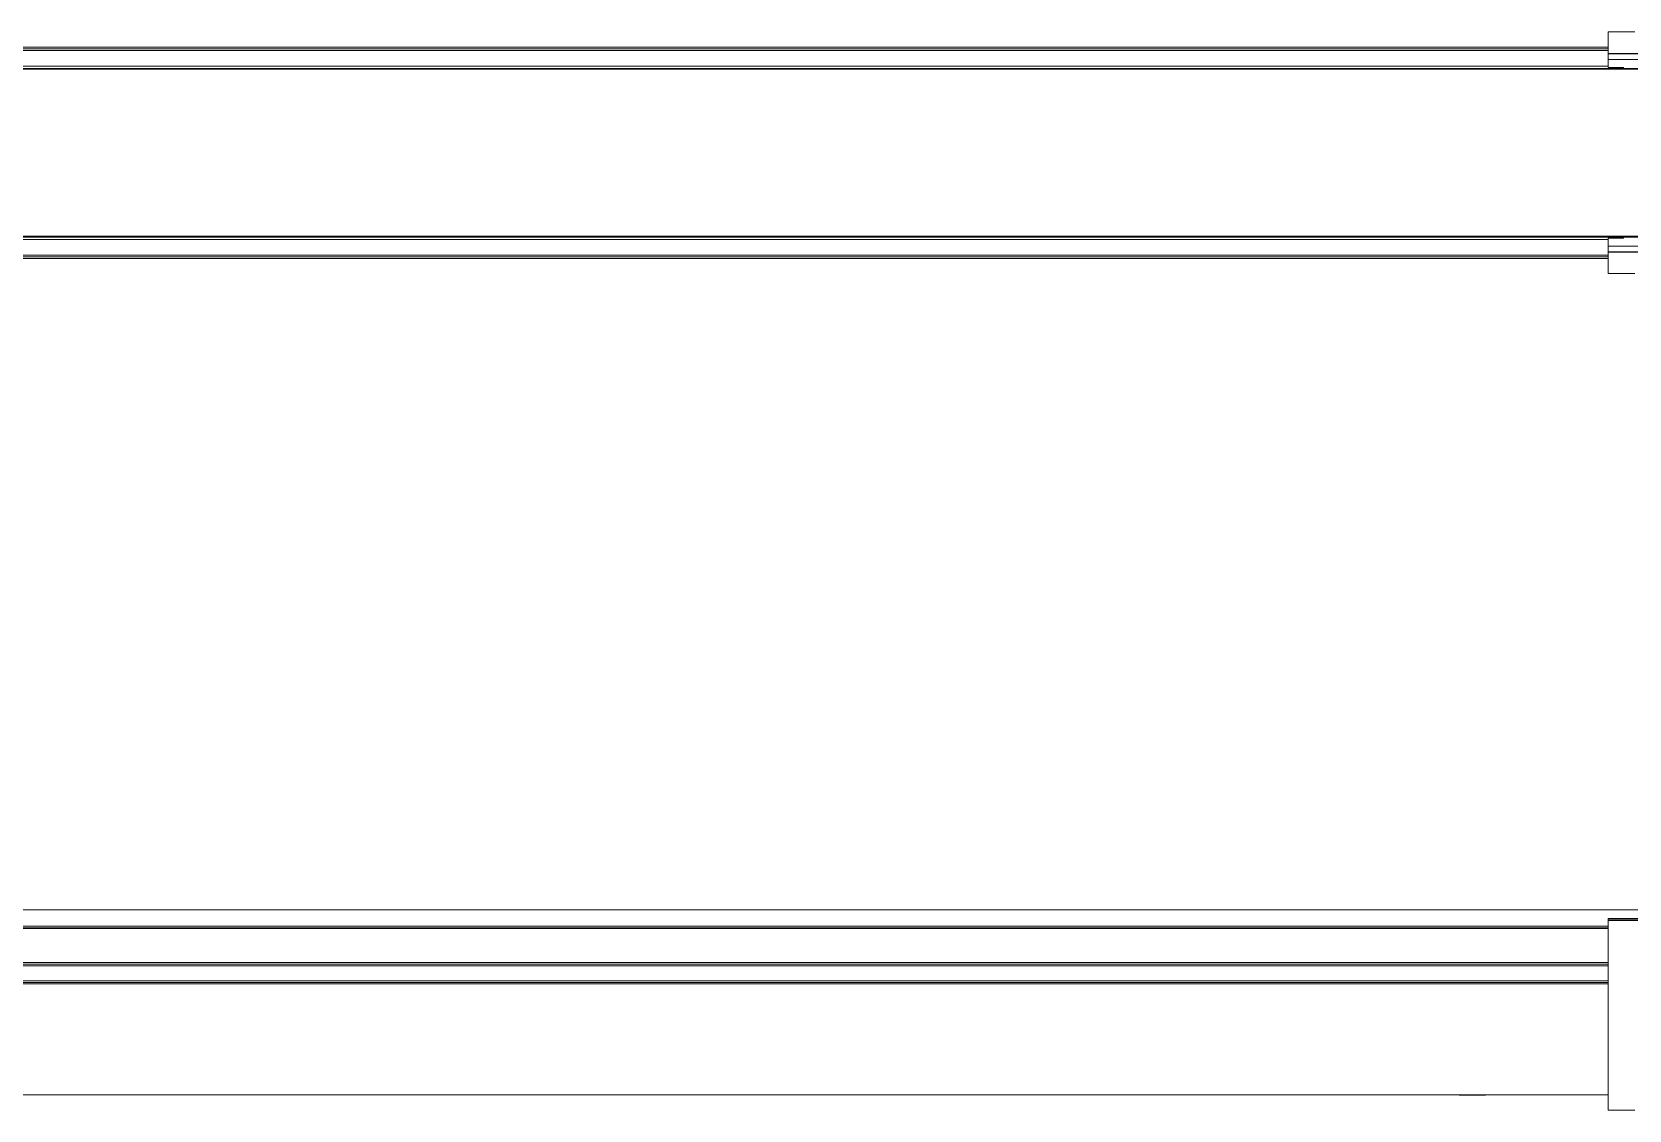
# Model space of a CAD drawing. Header units: inches. Extents: x -3.6 to 56, y -4.2 to 19.1.
# Drawn here: x 42.32 to 50.52, y 8.2 to 13.74 of the extents above; entities that cross this region are included whole.
import ezdxf

# ---------------------------------------------------------------- set-up
doc = ezdxf.new("R2010")
doc.units = ezdxf.units.IN
doc.header["$MEASUREMENT"] = 0

msp = doc.modelspace()

# ---------------------------------------------------------------- linework, layer by layer
at = {"color": 7, "linetype": 'Continuous', "lineweight": 15}
for p, q in [((50.548445, 13.739989), (50.412647, 13.739989)), ((50.412647, 13.629288), (50.412647, 13.739989)), ((45.231996, 13.644883), (28.656834, 13.644883)), ((45.231996, 13.66239), (40.049414, 13.66239)), ((50.412647, 13.66239), (45.231996, 13.66239)), ((50.412647, 13.644883), (45.231996, 13.644883)), ((50.412647, 13.629288), (51.801669, 13.629288)), ((50.412647, 13.627584), (50.412647, 13.629288)), ((50.412647, 13.627584), (51.71243, 13.627584)), ((50.412647, 13.59821), (50.412647, 13.627584)), ((45.231996, 13.552853), (28.656834, 13.552853)), ((51.71243, 13.552853), (45.231996, 13.552853)), ((51.71243, 13.59821), (50.412647, 13.59821)), ((50.412647, 13.59821), (50.412647, 13.557676)), ((50.490246, 13.557676), (50.412647, 13.557676)), ((50.490246, 13.552853), (50.490246, 13.557676)), ((28.656834, 12.685542), (45.231996, 12.685542)), ((45.231996, 12.685542), (51.71243, 12.685542)), ((50.490246, 12.680719), (50.412647, 12.680719)), ((50.412647, 12.680719), (50.412647, 12.640185)), ((50.412647, 12.640185), (51.71243, 12.640185)), ((50.412647, 12.610811), (50.412647, 12.640185)), ((50.490246, 12.685542), (50.490246, 12.680719)), ((28.656834, 12.593511), (45.231996, 12.593511)), ((40.049414, 12.576004), (45.231996, 12.576004)), ((45.231996, 12.593511), (50.412647, 12.593511)), ((45.231996, 12.576004), (50.412647, 12.576004)), ((50.412647, 12.609107), (50.412647, 12.610811)), ((51.71243, 12.610811), (50.412647, 12.610811)), ((50.412647, 12.609107), (51.801669, 12.609107)), ((50.412647, 12.498405), (50.412647, 12.609107)), ((50.412647, 12.498405), (50.548445, 12.498405)), ((45.231996, 9.229072), (28.656834, 9.229072)), ((51.71243, 9.229072), (45.231996, 9.229072)), ((45.231996, 9.136537), (28.656834, 9.136537)), ((50.412647, 9.136537), (45.231996, 9.136537)), ((51.71243, 9.185836), (50.412647, 9.185836)), ((50.412647, 9.177891), (50.412647, 9.185836)), ((51.71243, 9.177891), (50.412647, 9.177891)), ((50.412647, 9.175499), (50.412647, 9.177891)), ((50.412647, 8.200885), (50.412647, 9.175499)), ((50.412647, 9.175499), (51.801669, 9.175499)), ((45.231996, 8.949715), (28.656834, 8.949715)), ((50.412647, 8.949715), (45.231996, 8.949715)), ((40.049414, 8.856597), (45.231996, 8.856597)), ((45.231996, 8.856597), (50.412647, 8.856597)), ((40.146413, 8.278484), (45.231996, 8.278484)), ((45.231996, 8.278484), (49.646357, 8.278484)), ((49.781301, 8.278484), (50.412647, 8.278484)), ((50.412647, 8.200885), (50.548445, 8.200885))]:
    msp.add_line(p, q, dxfattribs=at)
at = {"color": 8, "linetype": 'Continuous', "lineweight": 15}
for p, q in [((45.231996, 13.64463), (28.656834, 13.64463)), ((40.049414, 13.661691), (45.231996, 13.661691)), ((45.231996, 13.653941), (40.049414, 13.653941)), ((45.231996, 13.661691), (50.412647, 13.661691)), ((50.412647, 13.653941), (45.231996, 13.653941)), ((50.412647, 13.64463), (45.231996, 13.64463)), ((28.656834, 13.564164), (45.231996, 13.564164)), ((45.231996, 13.548016), (28.656834, 13.548016)), ((45.231996, 13.564164), (50.412647, 13.564164)), ((51.71243, 13.548016), (45.231996, 13.548016)), ((28.656834, 12.690378), (45.231996, 12.690378)), ((45.231996, 12.674231), (28.656834, 12.674231)), ((45.231996, 12.690378), (51.71243, 12.690378)), ((50.412647, 12.674231), (45.231996, 12.674231)), ((28.656834, 12.593765), (45.231996, 12.593765)), ((40.049414, 12.584454), (45.231996, 12.584454)), ((45.231996, 12.576704), (40.049414, 12.576704)), ((45.231996, 12.593765), (50.412647, 12.593765)), ((45.231996, 12.584454), (50.412647, 12.584454)), ((50.412647, 12.576704), (45.231996, 12.576704)), ((28.656834, 9.145199), (45.231996, 9.145199)), ((45.231996, 9.133227), (28.656834, 9.133227)), ((45.231996, 9.145199), (50.412647, 9.145199)), ((50.412647, 9.133227), (45.231996, 9.133227)), ((28.656834, 8.959443), (45.231996, 8.959443)), ((45.231996, 8.959443), (50.412647, 8.959443)), ((45.231996, 8.941955), (28.656834, 8.941955)), ((40.049414, 8.864356), (45.231996, 8.864356)), ((50.412647, 8.941955), (45.231996, 8.941955)), ((45.231996, 8.864356), (50.412647, 8.864356)), ((45.231996, 8.84923), (40.049414, 8.84923)), ((50.412647, 8.84923), (45.231996, 8.84923))]:
    msp.add_line(p, q, dxfattribs=at)
msp.add_line((49.646357, 8.278484), (49.781301, 8.278484))

doc.saveas('drawing.dxf')
